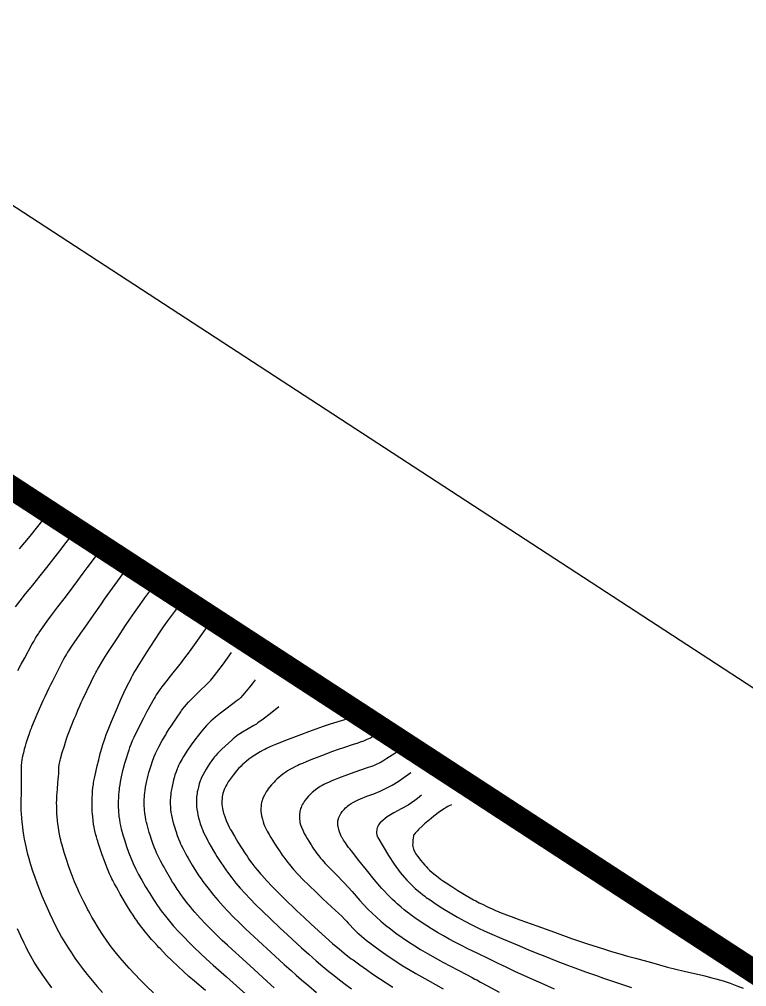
# Model space of a CAD drawing. Header units: millimetres. Extents: x 156921 to 159642, y 477538 to 479586.
# Drawn here: x 157592 to 157653.3, y 479294.3 to 479375.8 of the extents above; entities that cross this region are included whole.
import ezdxf
from ezdxf.enums import TextEntityAlignment as Align

# ---------------------------------------------------------------- set-up
doc = ezdxf.new("R2010")
doc.units = ezdxf.units.MM
doc.header["$MEASUREMENT"] = 0
doc.layers.add('99_가이드라인', color=83, linetype='Continuous', plot=False)
for name, color, linetype in [('CX-BORD-LIN1', 4, 'Continuous'), ('CX-BORD-LIN2', 3, 'Continuous'), ('CX-BORD-TEX3', 6, 'Continuous')]:
    doc.layers.add(name, color=color, linetype=linetype)
doc.layers.add('F0017111', color=94, linetype='Continuous', transparency=0.6)
doc.layers.add('F0017114', color=80, linetype='Continuous', transparency=0.6)
doc.styles.add('TB_TEXT', font='BAREUNDOTUMPRO1.TTF')
doc.styles.add('TB_WBTXT', font='BareunDotumPro3.ttf')

# ---------------------------------------------------------------- blocks, each defined once
blk = doc.blocks.new('한맥도곽')
at = {"layer": '99_가이드라인'}
blk.add_lwpolyline([(0, 594), (841, 594), (841, 0), (0, 0)], close=True, dxfattribs=at)
at = {"layer": 'CX-BORD-LIN1', "const_width": 2}
blk.add_lwpolyline([(821, 20), (25, 20), (25, 574), (821, 574)], close=True, dxfattribs=at)
at = {"layer": 'CX-BORD-LIN1', "style": 'TB_TEXT'}
for tag, height, p in [('TR_RDAT5', 3.5, (342.5, 53)), ('TR_DGN5', 3.5, (476.118, 53)), ('TR_CHK5', 3.5, (506.118, 53)), ('TR_APP5', 3.5, (536.118, 53)), ('TR_RNUM5', 3, (310.105, 52.637)), ('TR_RNUM4', 3, (310.105, 46.637)), ('TR_RDAT4', 3.5, (342.5, 47)), ('TR_DGN4', 3.5, (476.118, 47)), ('TR_CHK4', 3.5, (506.118, 47)), ('TR_APP4', 3.5, (536.118, 47)), ('TR_RDAT3', 3.5, (342.5, 41)), ('TR_DGN3', 3.5, (476.118, 41)), ('TR_CHK3', 3.5, (506.118, 41)), ('TR_APP3', 3.5, (536.118, 41)), ('TR_RNUM3', 3, (310.105, 40.637)), ('TR_RDAT2', 3.5, (342.5, 35)), ('TR_DGN2', 3.5, (476.118, 35)), ('TR_CHK2', 3.5, (506.118, 35)), ('TR_APP2', 3.5, (536.118, 35)), ('TR_RNUM2', 3, (310.105, 34.637)), ('TR_RDAT1', 3.5, (342.5, 29)), ('TR_DGN1', 3.5, (476.118, 29)), ('TR_CHK1', 3.5, (506.118, 29)), ('TR_APP1', 3.5, (536.118, 29)), ('TR_RNUM1', 3, (310.105, 28.637))]:
    blk.add_attdef(tag, text='', height=height, dxfattribs=at).set_placement(p, align=Align.MIDDLE_CENTER)
for tag, p in [('TR_RCON5', (367.303, 53)), ('TR_RCON4', (367.303, 47)), ('TR_RCON3', (367.303, 41)), ('TR_RCON2', (367.303, 35)), ('TR_RCON1', (367.303, 29))]:
    blk.add_attdef(tag, text='', height=3.5, dxfattribs=at).set_placement(p, align=Align.MIDDLE_LEFT)
at = {"layer": 'CX-BORD-LIN2', "style": 'TB_TEXT'}
for tag, p in [('TD_VERSION', (825.5, 68.015)), ('적용표준버전', (825.5, 35))]:
    blk.add_attdef(tag, text='', height=3, rotation=90, dxfattribs=at).set_placement(p, align=Align.MIDDLE_CENTER)
at = {"layer": 'CX-BORD-TEX3', "style": 'TB_TEXT'}
for tag, height, p in [('노선이정', 4.5, (170.034, 51.456)), ('설계공구', 4.5, (568, 51.361)), ('도 면 명', 4.5, (696, 43.192)), ('설 계 사', 4.5, (170, 42.588)), ('시공공구', 4.5, (568, 42.687)), ('시 공 사', 4.5, (170, 33.593)), ('도면축척', 4.5, (568.291, 33.513)), ('건설분야', 4.5, (170, 25.125)), ('건설단계', 4.5, (240, 25.125)), ('편철번호', 4.5, (696, 25.002)), ('도면번호', 4.5, (568.291, 24.791)), ('개정번호', 3, (310.082, 23.662)), ('날짜', 3, (342.5, 23.662)), ('내   용', 3, (420.5, 23.662)), ('작성자', 3, (478, 23.662)), ('검토자', 3, (508, 23.662)), ('확인자', 3, (538, 23.662))]:
    blk.add_attdef(tag, text='', height=height, dxfattribs=at).set_placement(p, align=Align.MIDDLE)
at = {"layer": 'CX-BORD-TEX3'}
for tag, height, style, p in [('TD_LNDST', 4.5, 'TB_TEXT', (240, 51.5)), ('TD_DSECT', 4.5, 'TB_TEXT', (600.5, 51.5)), ('TD_DDIST', 4.5, 'TB_TEXT', (649.5, 51.5)), ('TD_DNAME_TOP', 4.5, 'TB_TEXT', (766, 50.118)), ('TD_CSECT', 4.5, 'TB_TEXT', (600.5, 42.5)), ('TD_CDIST', 4.5, 'TB_TEXT', (649.5, 42.5)), ('TD_DNAME_MAIN', 6, 'TB_WBTXT', (766, 41.473)), ('TD_CCOMP', 4.5, 'TB_TEXT', (240, 33.593)), ('TD_SCAL', 4.5, 'TB_TEXT', (632, 33.748)), ('TD_DNAME_BOT', 4, 'TB_TEXT', (766, 33.174)), ('TD_FIELD', 4.5, 'TB_TEXT', (205, 25.125)), ('TD_CSTEP', 4.5, 'TB_TEXT', (275.744, 25.125)), ('TD_DWGCODE', 4.5, 'TB_TEXT', (632, 24.791)), ('TD_DWGNO', 4.5, 'TB_TEXT', (766, 25.002))]:
    blk.add_attdef(tag, text='', height=height, dxfattribs=dict(at, style=style)).set_placement(p, align=Align.MIDDLE_CENTER)
at = {"layer": 'CX-BORD-TEX3', "style": 'TB_TEXT'}
for tag, height, width, p in [('TD_DCOMP', 4.5, 0.85, (240, 42.588)), ('TD_CNAME', 5, 0.8, (90, 27.596))]:
    blk.add_attdef(tag, text='', height=height, dxfattribs=dict(at, width=width)).set_placement(p, align=Align.MIDDLE_CENTER)

msp = doc.modelspace()

# ---------------------------------------------------------------- linework, layer by layer
at = {"layer": 'F0017111', "transparency": 33554521, "flags": 128}
for points in [[(157596.749, 479332.789), (157596.33, 479332.232), (157595.908, 479331.686), (157595.364, 479330.99), (157594.262, 479329.579), (157593.72, 479328.893), (157593.086, 479328.117), (157592.479, 479327.374), (157592.016, 479326.788), (157591.629, 479326.27)], [(157591.869, 479320.923), (157592.153, 479321.435), (157592.449, 479321.981), (157593.051, 479323.094), (157593.203, 479323.365), (157593.357, 479323.628), (157593.493, 479323.852), (157593.592, 479324.008), (157593.671, 479324.129), (157593.993, 479324.606), (157594.319, 479325.066), (157594.713, 479325.593), (157595.237, 479326.271), (157595.756, 479326.939), (157596.133, 479327.438), (157596.919, 479328.51), (157597.355, 479329.104), (157597.706, 479329.569), (157598.412, 479330.499), (157599.017, 479331.311)], [(157601.284, 479329.835), (157600.495, 479328.765), (157599.58, 479327.528), (157599.149, 479326.934), (157598.816, 479326.455), (157598.21, 479325.571), (157597.518, 479324.575), (157597.15, 479324.049), (157596.783, 479323.535), (157596.435, 479323.04), (157596.125, 479322.567), (157596.053, 479322.451), (157595.962, 479322.3), (157595.835, 479322.077), (157595.69, 479321.812), (157595.545, 479321.533), (157594.745, 479319.966), (157594.618, 479319.717), (157594.475, 479319.429), (157594.299, 479319.066), (157594.122, 479318.689), (157593.975, 479318.36), (157593.471, 479317.209), (157593.238, 479316.674), (157593.024, 479316.151), (157592.973, 479316.021), (157592.908, 479315.848), (157592.815, 479315.587), (157592.706, 479315.271), (157592.596, 479314.932), (157592.54, 479314.757), (157592.477, 479314.548), (157592.4, 479314.272), (157592.324, 479313.973), (157592.262, 479313.693), (157592.235, 479313.559), (157592.206, 479313.391), (157592.177, 479313.16), (157592.152, 479312.896), (157592.14, 479312.636), (157592.135, 479312.111), (157592.145, 479311.574), (157592.153, 479311.042), (157592.14, 479310.531), (157592.124, 479310.011), (157592.119, 479309.452), (157592.119, 479309.307), (157592.124, 479309.116), (157592.139, 479308.831), (157592.165, 479308.489), (157592.2, 479308.126), (157592.22, 479307.939), (157592.248, 479307.71), (157592.291, 479307.398), (157592.345, 479307.049), (157592.404, 479306.709), (157592.528, 479306.086), (157592.591, 479305.81), (157592.653, 479305.556), (157592.787, 479305.067), (157592.935, 479304.569), (157593.103, 479304.049), (157593.291, 479303.496), (157593.489, 479302.944), (157593.683, 479302.426), (157593.883, 479301.924), (157594.096, 479301.418), (157594.323, 479300.911), (157594.56, 479300.408), (157595.042, 479299.412), (157595.287, 479298.926), (157595.545, 479298.458), (157595.815, 479298.001), (157596.094, 479297.552), (157596.379, 479297.114), (157596.665, 479296.689), (157596.971, 479296.256), (157597.316, 479295.793), (157597.699, 479295.303), (157598.118, 479294.791), (157598.554, 479294.28), (157598.986, 479293.796)], [(157603.308, 479293.752), (157602.741, 479294.29), (157602.19, 479294.837), (157601.682, 479295.36), (157601.245, 479295.826), (157600.845, 479296.274), (157600.448, 479296.74), (157600.071, 479297.202), (157599.733, 479297.638), (157599.4, 479298.097), (157599.036, 479298.632), (157598.659, 479299.217), (157598.286, 479299.825), (157598.109, 479300.127), (157597.946, 479300.412), (157597.813, 479300.651), (157597.728, 479300.812), (157597.665, 479300.934), (157597.414, 479301.429), (157597.164, 479301.938), (157597.037, 479302.205), (157596.908, 479302.491), (157596.641, 479303.12), (157596.384, 479303.769), (157596.157, 479304.384), (157595.952, 479304.984), (157595.761, 479305.586), (157595.671, 479305.889), (157595.588, 479306.194), (157595.519, 479306.464), (157595.473, 479306.658), (157595.439, 479306.814), (157595.374, 479307.122), (157595.319, 479307.423), (157595.276, 479307.68), (157595.251, 479307.86), (157595.234, 479308), (157595.203, 479308.284), (157595.177, 479308.574), (157595.158, 479308.831), (157595.148, 479309.019), (157595.141, 479309.171), (157595.133, 479309.473), (157595.131, 479309.769), (157595.135, 479310.025), (157595.142, 479310.205), (157595.151, 479310.347), (157595.191, 479310.906), (157595.245, 479311.451), (157595.272, 479311.717), (157595.292, 479311.979), (157595.306, 479312.206), (157595.313, 479312.365), (157595.315, 479312.491), (157595.328, 479312.742), (157595.357, 479312.991), (157595.392, 479313.208), (157595.426, 479313.362), (157595.46, 479313.484), (157595.607, 479314.002), (157595.781, 479314.58), (157595.875, 479314.877), (157595.97, 479315.159), (157596.053, 479315.396), (157596.114, 479315.557), (157596.162, 479315.68), (157596.62, 479316.841), (157596.763, 479317.192), (157596.928, 479317.577), (157597.086, 479317.936), (157597.212, 479318.211), (157597.321, 479318.445), (157598.038, 479319.972), (157598.178, 479320.258), (157598.314, 479320.526), (157598.433, 479320.747), (157598.516, 479320.893), (157598.581, 479321.003), (157599.119, 479321.901), (157599.395, 479322.349), (157599.671, 479322.777), (157600.286, 479323.704), (157600.948, 479324.709), (157601.294, 479325.229), (157601.688, 479325.797), (157602.119, 479326.402), (157602.578, 479327.032), (157603.488, 479328.275), (157603.549, 479328.36)], [(157607.881, 479324.703), (157606.993, 479323.46), (157606.3, 479322.5), (157605.83, 479321.856), (157605.693, 479321.672), (157605.631, 479321.59), (157605.505, 479321.434), (157604.711, 479320.446), (157604.337, 479319.972), (157603.994, 479319.528), (157603.831, 479319.306), (157603.671, 479319.069), (157603.533, 479318.852), (157603.436, 479318.688), (157603.36, 479318.552), (157602.742, 479317.446), (157602.443, 479316.893), (157602.168, 479316.353), (157601.639, 479315.268), (157601.51, 479314.985), (157601.385, 479314.687), (157601.28, 479314.416), (157601.208, 479314.214), (157601.153, 479314.047), (157600.951, 479313.417), (157600.875, 479313.164), (157600.827, 479312.995), (157600.793, 479312.867), (157600.662, 479312.35), (157600.544, 479311.816), (157600.492, 479311.544), (157600.446, 479311.27), (157600.411, 479311.029), (157600.39, 479310.855), (157600.376, 479310.716), (157600.351, 479310.44), (157600.334, 479310.17), (157600.323, 479309.939), (157600.32, 479309.777), (157600.32, 479309.65), (157600.325, 479309.396), (157600.337, 479309.138), (157600.353, 479308.911), (157600.369, 479308.747), (157600.385, 479308.615), (157600.421, 479308.352), (157600.466, 479308.089), (157600.512, 479307.86), (157600.55, 479307.697), (157600.584, 479307.567), (157600.723, 479307.058), (157600.87, 479306.569), (157601.027, 479306.09), (157601.201, 479305.609), (157601.389, 479305.129), (157601.593, 479304.653), (157601.812, 479304.186), (157602.043, 479303.734), (157602.31, 479303.253), (157602.633, 479302.697), (157602.974, 479302.13), (157603.295, 479301.614), (157603.453, 479301.371), (157603.616, 479301.131), (157603.761, 479300.922), (157603.868, 479300.775), (157603.955, 479300.658), (157604.3, 479300.209), (157604.637, 479299.793), (157604.995, 479299.379), (157605.403, 479298.931), (157605.844, 479298.466), (157606.301, 479297.998), (157606.764, 479297.537), (157607.225, 479297.094), (157607.734, 479296.624), (157608.339, 479296.082), (157609.453, 479295.099), (157610.295, 479294.347), (157611.08, 479293.632)], [(157613.471, 479294.187), (157612.887, 479294.717), (157611.767, 479295.742), (157610.798, 479296.624), (157609.935, 479297.399), (157609.535, 479297.762), (157609.092, 479298.176), (157608.633, 479298.618), (157608.181, 479299.068), (157607.722, 479299.54), (157607.241, 479300.051), (157606.788, 479300.552), (157606.59, 479300.781), (157606.411, 479300.996), (157606.082, 479301.408), (157605.768, 479301.815), (157605.692, 479301.915), (157605.593, 479302.051), (157605.452, 479302.254), (157605.286, 479302.501), (157605.115, 479302.766), (157605.028, 479302.903), (157604.912, 479303.091), (157604.737, 479303.381), (157604.3, 479304.133), (157604.183, 479304.338), (157604.053, 479304.573), (157603.895, 479304.868), (157603.739, 479305.172), (157603.613, 479305.433), (157603.559, 479305.553), (157603.489, 479305.715), (157603.39, 479305.961), (157603.275, 479306.261), (157603.159, 479306.584), (157603.1, 479306.752), (157603.03, 479306.963), (157602.939, 479307.259), (157602.841, 479307.599), (157602.751, 479307.941), (157602.707, 479308.112), (157602.662, 479308.318), (157602.611, 479308.593), (157602.566, 479308.895), (157602.537, 479309.18), (157602.527, 479309.319), (157602.519, 479309.492), (157602.516, 479309.735), (157602.521, 479310.012), (157602.536, 479310.29), (157602.546, 479310.428), (157602.562, 479310.598), (157602.589, 479310.83), (157602.627, 479311.09), (157602.671, 479311.343), (157602.694, 479311.467), (157602.727, 479311.623), (157602.777, 479311.839), (157602.839, 479312.086), (157602.906, 479312.333), (157603.059, 479312.838), (157603.239, 479313.371), (157603.287, 479313.508), (157603.354, 479313.679), (157603.46, 479313.92), (157603.592, 479314.196), (157603.738, 479314.473), (157604.038, 479315.008), (157604.324, 479315.503), (157604.393, 479315.622), (157604.485, 479315.773), (157604.62, 479315.986), (157604.782, 479316.232), (157604.953, 479316.482), (157605.289, 479316.971), (157605.595, 479317.43), (157605.668, 479317.542), (157605.764, 479317.677), (157605.907, 479317.859), (157606.079, 479318.062), (157606.26, 479318.256), (157606.647, 479318.646), (157607.06, 479319.055), (157607.93, 479319.903), (157608.069, 479320.037), (157608.127, 479320.103), (157608.246, 479320.248), (157608.637, 479320.746), (157609.189, 479321.478), (157609.871, 479322.417)], [(157611.862, 479320.131), (157611.615, 479319.797), (157611.385, 479319.497), (157610.975, 479318.992), (157610.802, 479318.794), (157610.662, 479318.64), (157610.561, 479318.535), (157610.507, 479318.485), (157610.355, 479318.373), (157609.408, 479317.664), (157608.957, 479317.32), (157608.527, 479316.984), (157608.322, 479316.815), (157608.127, 479316.639), (157607.964, 479316.481), (157607.852, 479316.365), (157607.767, 479316.269), (157607.43, 479315.88), (157607.099, 479315.478), (157606.781, 479315.068), (157606.48, 479314.654), (157606.173, 479314.202), (157605.837, 479313.678), (157605.672, 479313.403), (157605.526, 479313.135), (157605.411, 479312.906), (157605.339, 479312.748), (157605.29, 479312.624), (157605.195, 479312.373), (157605.107, 479312.112), (157605.036, 479311.879), (157604.988, 479311.707), (157604.953, 479311.566), (157604.888, 479311.287), (157604.833, 479311.014), (157604.792, 479310.78), (157604.768, 479310.615), (157604.753, 479310.486), (157604.727, 479310.229), (157604.713, 479309.973), (157604.708, 479309.75), (157604.71, 479309.591), (157604.717, 479309.464), (157604.735, 479309.211), (157604.766, 479308.957), (157604.801, 479308.734), (157604.833, 479308.574), (157604.864, 479308.446), (157604.93, 479308.184), (157605.008, 479307.908), (157605.083, 479307.658), (157605.143, 479307.471), (157605.196, 479307.317), (157605.303, 479307.015), (157605.412, 479306.727), (157605.511, 479306.485), (157605.582, 479306.321), (157605.641, 479306.194), (157605.765, 479305.937), (157605.901, 479305.67), (157606.03, 479305.43), (157606.129, 479305.253), (157606.213, 479305.107), (157606.562, 479304.518), (157606.934, 479303.917), (157607.122, 479303.626), (157607.303, 479303.357), (157607.455, 479303.137), (157607.56, 479302.993), (157607.64, 479302.887), (157607.981, 479302.451), (157608.358, 479301.991), (157608.76, 479301.523), (157609.173, 479301.058), (157609.599, 479300.597), (157610.04, 479300.143), (157610.518, 479299.67), (157611.06, 479299.155), (157612.142, 479298.148), (157613.177, 479297.194), (157614.326, 479296.139), (157614.889, 479295.627), (157615.332, 479295.233), (157615.788, 479294.84), (157616.393, 479294.332), (157617.042, 479293.798)], [(157613.852, 479317.845), (157613.122, 479317.262), (157612.529, 479316.805), (157612.105, 479316.493), (157611.975, 479316.402), (157611.911, 479316.36), (157611.756, 479316.273), (157610.803, 479315.729), (157610.576, 479315.587), (157610.35, 479315.427), (157610.154, 479315.273), (157610.014, 479315.153), (157609.903, 479315.05), (157609.069, 479314.284), (157608.878, 479314.104), (157608.696, 479313.918), (157608.544, 479313.751), (157608.44, 479313.627), (157608.36, 479313.526), (157608.202, 479313.317), (157608.044, 479313.095), (157607.907, 479312.892), (157607.81, 479312.739), (157607.733, 479312.612), (157607.587, 479312.358), (157607.456, 479312.106), (157607.351, 479311.886), (157607.286, 479311.731), (157607.24, 479311.606), (157607.153, 479311.354), (157607.079, 479311.093), (157607.023, 479310.858), (157606.991, 479310.685), (157606.969, 479310.543), (157606.935, 479310.264), (157606.918, 479309.993), (157606.914, 479309.762), (157606.921, 479309.602), (157606.933, 479309.477), (157606.962, 479309.229), (157607, 479308.981), (157607.039, 479308.765), (157607.071, 479308.612), (157607.101, 479308.49), (157607.165, 479308.246), (157607.239, 479308.004), (157607.31, 479307.792), (157607.366, 479307.642), (157607.415, 479307.523), (157607.523, 479307.272), (157607.652, 479307), (157607.779, 479306.746), (157607.882, 479306.553), (157607.972, 479306.389), (157608.156, 479306.06), (157608.348, 479305.731), (157608.521, 479305.442), (157608.649, 479305.235), (157608.754, 479305.069), (157608.96, 479304.747), (157609.16, 479304.447), (157609.33, 479304.198), (157609.448, 479304.033), (157609.539, 479303.909), (157609.9, 479303.434), (157610.251, 479303), (157610.615, 479302.576), (157611.017, 479302.128), (157611.447, 479301.667), (157611.899, 479301.202), (157612.454, 479300.656), (157613.192, 479299.953), (157613.955, 479299.234), (157614.587, 479298.645), (157615.764, 479297.561), (157616.379, 479297.005), (157617, 479296.46), (157617.579, 479295.966), (157618.067, 479295.564), (157618.515, 479295.208), (157618.974, 479294.854), (157619.459, 479294.489), (157619.988, 479294.1)], [(157622.745, 479315.859), (157622.467, 479315.704), (157622.022, 479315.459), (157621.758, 479315.317), (157621.582, 479315.226), (157621.296, 479315.096), (157620.995, 479314.973), (157620.731, 479314.875), (157620.514, 479314.802), (157620.048, 479314.65), (157619.398, 479314.436), (157618.869, 479314.257), (157618.383, 479314.083), (157617.46, 479313.733), (157616.57, 479313.388), (157616.176, 479313.229), (157615.845, 479313.09), (157615.607, 479312.987), (157615.453, 479312.916), (157615.263, 479312.823), (157615.013, 479312.692), (157614.782, 479312.56), (157614.6, 479312.448), (157614.465, 479312.359), (157614.289, 479312.234), (157614.061, 479312.061), (157613.854, 479311.891), (157613.695, 479311.75), (157613.58, 479311.639), (157613.434, 479311.488), (157613.248, 479311.283), (157613.085, 479311.088), (157612.964, 479310.93), (157612.879, 479310.809), (157612.809, 479310.701), (157612.742, 479310.591), (157612.653, 479310.422), (157612.552, 479310.207), (157612.495, 479310.068), (157612.474, 479310.009), (157612.462, 479309.971), (157612.442, 479309.894), (157612.411, 479309.771), (157612.385, 479309.647), (157612.362, 479309.457), (157612.352, 479309.332), (157612.349, 479309.214), (157612.35, 479309.059), (157612.354, 479308.992), (157612.36, 479308.95), (157612.374, 479308.864), (157612.412, 479308.661), (157612.473, 479308.397), (157612.543, 479308.157), (157612.608, 479307.97), (157612.664, 479307.835), (157612.753, 479307.648), (157612.893, 479307.375), (157613.051, 479307.088), (157613.197, 479306.836), (157613.323, 479306.628), (157613.498, 479306.349), (157613.718, 479306.002), (157613.909, 479305.709), (157614.05, 479305.497), (157614.147, 479305.358), (157614.271, 479305.186), (157614.443, 479304.956), (157614.612, 479304.74), (157614.752, 479304.567), (157614.862, 479304.437), (157615.107, 479304.159), (157615.491, 479303.736), (157615.9, 479303.312), (157616.41, 479302.805), (157617.004, 479302.229), (157617.572, 479301.688), (157618.317, 479300.994), (157618.92, 479300.435), (157619.161, 479300.203), (157619.387, 479299.976), (157619.568, 479299.787), (157619.704, 479299.639), (157619.883, 479299.444), (157620.114, 479299.201), (157620.321, 479298.992), (157620.48, 479298.84), (157620.594, 479298.738), (157620.839, 479298.529), (157621.234, 479298.206), (157621.645, 479297.886), (157622.104, 479297.543), (157622.616, 479297.173), (157623.162, 479296.79), (157623.718, 479296.416), (157624.251, 479296.072), (157624.788, 479295.746), (157625.417, 479295.384), (157626.429, 479294.816), (157627.709, 479294.103)], [(157624.087, 479314.208), (157622.974, 479313.501), (157622.623, 479313.276), (157622.502, 479313.203), (157622.311, 479313.101), (157622.062, 479312.982), (157621.852, 479312.895), (157621.686, 479312.837), (157621.314, 479312.715), (157620.735, 479312.521), (157620.182, 479312.327), (157619.647, 479312.131), (157618.886, 479311.836), (157618.484, 479311.676), (157618.271, 479311.59), (157618.038, 479311.487), (157617.822, 479311.383), (157617.651, 479311.296), (157617.525, 479311.227), (157617.36, 479311.128), (157617.145, 479310.99), (157616.949, 479310.85), (157616.796, 479310.731), (157616.685, 479310.635), (157616.542, 479310.502), (157616.361, 479310.319), (157616.202, 479310.14), (157616.083, 479309.992), (157616, 479309.876), (157615.931, 479309.771), (157615.867, 479309.663), (157615.787, 479309.494), (157615.74, 479309.382), (157615.701, 479309.274), (157615.656, 479309.13), (157615.641, 479309.068), (157615.634, 479309.028), (157615.623, 479308.945), (157615.608, 479308.814), (157615.599, 479308.683), (157615.601, 479308.488), (157615.608, 479308.363), (157615.621, 479308.247), (157615.643, 479308.095), (157615.657, 479308.031), (157615.668, 479307.992), (157615.694, 479307.914), (157615.765, 479307.721), (157615.879, 479307.451), (157616.009, 479307.18), (157616.131, 479306.952), (157616.238, 479306.77), (157616.386, 479306.529), (157616.575, 479306.229), (157616.742, 479305.972), (157616.867, 479305.786), (157616.955, 479305.662), (157617.069, 479305.507), (157617.229, 479305.299), (157617.387, 479305.104), (157617.519, 479304.948), (157617.622, 479304.83), (157617.772, 479304.666), (157617.993, 479304.432), (157618.395, 479304.024), (157618.689, 479303.735), (157619.378, 479303.02), (157620.041, 479302.282), (157620.7, 479301.539), (157621.376, 479300.813), (157622.091, 479300.125), (157622.469, 479299.788), (157622.859, 479299.461), (157623.275, 479299.135), (157623.734, 479298.796), (157624.253, 479298.43), (157624.806, 479298.053), (157625.319, 479297.719), (157625.81, 479297.418), (157626.387, 479297.082), (157627.052, 479296.706), (157627.703, 479296.344), (157628.326, 479296.006), (157628.996, 479295.655), (157629.697, 479295.291), (157630.175, 479295.04), (157630.395, 479294.921), (157630.543, 479294.838), (157630.876, 479294.651), (157631.457, 479294.334), (157632.432, 479293.82)], [(157637.117, 479294.068), (157635.99, 479294.557), (157635.131, 479294.931), (157634.511, 479295.208), (157633.824, 479295.527), (157633.078, 479295.886), (157632.306, 479296.264), (157631.576, 479296.617), (157630.642, 479297.06), (157629.79, 479297.465), (157629.252, 479297.735), (157628.714, 479298.018), (157628.214, 479298.289), (157627.746, 479298.552), (157627.253, 479298.839), (157626.736, 479299.151), (157626.247, 479299.456), (157625.791, 479299.755), (157625.323, 479300.08), (157625.017, 479300.299), (157624.875, 479300.405), (157624.683, 479300.554), (157624.44, 479300.749), (157624.178, 479300.966), (157623.979, 479301.135), (157623.836, 479301.26), (157623.659, 479301.42), (157623.456, 479301.611), (157623.259, 479301.805), (157622.554, 479302.542), (157621.887, 479303.315), (157621.246, 479304.108), (157620.615, 479304.91), (157619.981, 479305.71), (157619.841, 479305.884), (157619.742, 479306.013), (157619.618, 479306.183), (157619.471, 479306.394), (157619.325, 479306.618), (157619.221, 479306.784), (157619.179, 479306.853), (157619.159, 479306.889), (157619.13, 479306.947), (157619.068, 479307.089), (157618.98, 479307.32), (157618.919, 479307.51), (157618.885, 479307.642), (157618.855, 479307.775), (157618.837, 479307.859), (157618.831, 479307.9), (157618.828, 479307.964), (157618.829, 479308.055), (157618.837, 479308.164), (157618.848, 479308.238), (157618.87, 479308.343), (157618.918, 479308.521), (157618.967, 479308.636), (157619.023, 479308.749), (157619.061, 479308.819), (157619.081, 479308.853), (157619.116, 479308.905), (157619.206, 479309.024), (157619.278, 479309.112), (157619.36, 479309.204), (157619.492, 479309.34), (157619.588, 479309.426), (157619.688, 479309.508), (157619.804, 479309.596), (157619.963, 479309.703), (157620.169, 479309.825), (157620.395, 479309.942), (157620.543, 479310.009), (157620.759, 479310.101), (157621.288, 479310.314), (157621.862, 479310.529), (157622.395, 479310.747), (157622.915, 479310.993), (157623.422, 479311.266), (157623.915, 479311.564), (157624.391, 479311.887), (157624.985, 479312.31)], [(157625.884, 479310.412), (157625.544, 479310.142), (157625.319, 479309.96), (157624.76, 479309.576), (157624.166, 479309.25), (157623.565, 479308.934), (157622.986, 479308.582), (157622.465, 479308.148), (157622.414, 479308.096), (157622.346, 479308.013), (157622.293, 479307.942), (157622.26, 479307.889), (157622.242, 479307.853), (157622.212, 479307.777), (157622.166, 479307.655), (157622.131, 479307.534), (157622.119, 479307.46), (157622.111, 479307.355), (157622.107, 479307.253), (157622.11, 479307.182), (157622.125, 479307.079), (157622.143, 479306.995), (157622.162, 479306.937), (157622.179, 479306.902), (157622.22, 479306.831), (157622.658, 479306.077), (157623.106, 479305.328), (157623.579, 479304.596), (157624.095, 479303.894), (157624.668, 479303.237), (157624.874, 479303.022), (157625.074, 479302.824), (157625.237, 479302.669), (157625.364, 479302.555), (157625.535, 479302.406), (157625.766, 479302.212), (157625.985, 479302.035), (157626.163, 479301.898), (157626.298, 479301.798), (157626.611, 479301.578), (157627.136, 479301.223), (157627.699, 479300.862), (157628.295, 479300.5), (157628.914, 479300.141), (157629.538, 479299.798), (157630.141, 479299.482), (157630.683, 479299.214), (157631.165, 479298.989), (157631.631, 479298.783), (157632.658, 479298.345), (157633.954, 479297.794), (157634.865, 479297.411), (157635.616, 479297.102), (157636.289, 479296.832), (157637.25, 479296.458), (157638.198, 479296.093), (157638.818, 479295.86), (157639.73, 479295.528), (157640.635, 479295.205), (157641.229, 479295.001), (157641.817, 479294.804), (157642.409, 479294.603), (157643.005, 479294.399), (157643.593, 479294.204)], [(157594.728, 479294.176), (157594.3, 479294.765), (157593.901, 479295.338), (157593.552, 479295.857), (157593.24, 479296.349), (157592.951, 479296.843), (157592.812, 479297.096), (157592.674, 479297.361), (157592.554, 479297.603), (157592.468, 479297.782), (157592.4, 479297.931), (157592.123, 479298.53), (157591.836, 479299.137)]]:
    msp.add_lwpolyline(points, dxfattribs=at)
at = {"layer": 'F0017114', "transparency": 33554521, "flags": 128}
for points in [[(157594.478, 479334.267), (157594.247, 479333.966), (157593.527, 479333.055), (157592.859, 479332.224), (157592.421, 479331.691), (157591.979, 479331.172)], [(157607.674, 479293.948), (157606.75, 479294.738), (157606.284, 479295.144), (157605.821, 479295.561), (157605.352, 479295.995), (157604.87, 479296.455), (157604.377, 479296.94), (157603.876, 479297.451), (157603.75, 479297.582), (157603.594, 479297.749), (157603.377, 479297.986), (157603.132, 479298.262), (157602.89, 479298.544), (157602.77, 479298.686), (157602.623, 479298.865), (157602.423, 479299.117), (157602.2, 479299.408), (157601.985, 479299.701), (157601.879, 479299.848), (157601.75, 479300.032), (157601.577, 479300.293), (157601.385, 479300.592), (157601.202, 479300.893), (157600.497, 479302.081), (157600.41, 479302.227), (157600.306, 479302.408), (157600.166, 479302.66), (157600.012, 479302.947), (157599.865, 479303.232), (157599.794, 479303.375), (157599.71, 479303.55), (157599.599, 479303.794), (157599.479, 479304.069), (157599.369, 479304.341), (157599.165, 479304.873), (157598.976, 479305.39), (157598.799, 479305.898), (157598.632, 479306.404), (157598.592, 479306.53), (157598.544, 479306.688), (157598.482, 479306.908), (157598.416, 479307.159), (157598.355, 479307.409), (157598.326, 479307.534), (157598.293, 479307.703), (157598.25, 479307.962), (157598.206, 479308.279), (157598.168, 479308.622), (157598.15, 479308.8), (157598.134, 479309.024), (157598.122, 479309.34), (157598.118, 479309.702), (157598.126, 479310.067), (157598.134, 479310.25), (157598.146, 479310.466), (157598.167, 479310.746), (157598.196, 479311.045), (157598.23, 479311.316), (157598.248, 479311.445), (157598.274, 479311.607), (157598.315, 479311.833), (157598.366, 479312.093), (157598.422, 479312.352), (157598.545, 479312.874), (157598.675, 479313.401), (157598.814, 479313.929), (157598.962, 479314.459), (157599, 479314.592), (157599.051, 479314.757), (157599.127, 479314.988), (157599.22, 479315.252), (157599.319, 479315.515), (157599.532, 479316.052), (157599.761, 479316.609), (157600.262, 479317.796), (157600.528, 479318.413), (157600.802, 479319.025), (157601.084, 479319.619), (157601.372, 479320.184), (157601.445, 479320.321), (157601.54, 479320.493), (157601.677, 479320.732), (157601.84, 479321.006), (157602.009, 479321.279), (157602.718, 479322.395), (157603.442, 479323.533), (157603.798, 479324.083), (157604.15, 479324.6), (157604.497, 479325.088), (157604.837, 479325.549), (157605.171, 479325.996), (157605.498, 479326.445), (157605.815, 479326.884)], [(157620.656, 479317.219), (157620.627, 479317.207), (157620.495, 479317.155), (157620.227, 479317.053), (157619.953, 479316.954), (157619.71, 479316.871), (157619.532, 479316.814), (157619.388, 479316.77), (157618.203, 479316.399), (157617.592, 479316.198), (157616.978, 479315.984), (157616.37, 479315.76), (157615.773, 479315.532), (157614.637, 479315.091), (157613.571, 479314.673), (157613.312, 479314.567), (157613.055, 479314.453), (157612.833, 479314.349), (157612.675, 479314.271), (157612.549, 479314.206), (157612.3, 479314.071), (157612.055, 479313.926), (157611.842, 479313.793), (157611.692, 479313.692), (157611.573, 479313.608), (157611.339, 479313.435), (157611.112, 479313.253), (157610.917, 479313.088), (157610.782, 479312.965), (157610.677, 479312.864), (157610.472, 479312.657), (157610.276, 479312.442), (157610.112, 479312.249), (157610, 479312.107), (157609.915, 479311.99), (157609.751, 479311.756), (157609.6, 479311.521), (157609.476, 479311.315), (157609.395, 479311.168), (157609.336, 479311.05), (157609.279, 479310.93), (157609.229, 479310.804), (157609.149, 479310.538), (157609.097, 479310.291), (157609.082, 479310.199), (157609.076, 479310.142), (157609.067, 479309.944), (157609.064, 479309.784), (157609.07, 479309.622), (157609.11, 479309.292), (157609.139, 479309.135), (157609.17, 479308.998), (157609.197, 479308.891), (157609.217, 479308.827), (157609.299, 479308.608), (157609.432, 479308.271), (157609.565, 479307.962), (157609.682, 479307.71), (157609.766, 479307.546), (157609.834, 479307.426), (157610.116, 479306.943), (157610.418, 479306.457), (157611.03, 479305.498), (157611.183, 479305.263), (157611.341, 479305.03), (157611.482, 479304.829), (157611.586, 479304.687), (157611.671, 479304.574), (157611.845, 479304.348), (157612.028, 479304.12), (157612.194, 479303.92), (157612.317, 479303.777), (157612.419, 479303.661), (157612.841, 479303.196), (157613.289, 479302.721), (157613.765, 479302.235), (157614.273, 479301.733), (157615.391, 479300.662), (157615.99, 479300.098), (157616.602, 479299.532), (157617.803, 479298.433), (157618.385, 479297.914), (157618.966, 479297.423), (157619.544, 479296.959), (157619.796, 479296.764), (157619.975, 479296.629), (157620.118, 479296.524), (157620.686, 479296.111), (157621.246, 479295.714), (157621.8, 479295.329), (157622.353, 479294.952), (157622.905, 479294.589), (157623.46, 479294.245)], [(157628.424, 479309.603), (157628.174, 479309.495), (157628.097, 479309.454), (157627.964, 479309.375), (157627.789, 479309.262), (157627.584, 479309.122), (157627.473, 479309.045), (157627.336, 479308.945), (157627.145, 479308.801), (157626.927, 479308.631), (157626.71, 479308.455), (157626.152, 479307.989), (157625.964, 479307.814), (157625.65, 479307.506), (157625.555, 479307.412), (157625.458, 479307.311), (157625.355, 479307.198), (157625.27, 479307.096), (157625.227, 479307.027), (157625.213, 479306.995), (157625.209, 479306.978), (157625.203, 479306.941), (157625.187, 479306.813), (157625.169, 479306.621), (157625.154, 479306.375), (157625.144, 479306.203), (157625.147, 479306.153), (157625.16, 479306.072), (157625.183, 479305.968), (157625.217, 479305.85), (157625.318, 479305.606), (157625.386, 479305.489), (157625.465, 479305.375), (157625.55, 479305.263), (157625.659, 479305.124), (157625.814, 479304.932), (157625.994, 479304.715), (157626.178, 479304.502), (157626.272, 479304.396), (157626.395, 479304.266), (157626.578, 479304.089), (157626.798, 479303.892), (157627.031, 479303.701), (157627.151, 479303.606), (157627.3, 479303.493), (157627.505, 479303.342), (157627.737, 479303.176), (157627.966, 479303.019), (157628.443, 479302.705), (157628.964, 479302.372), (157629.527, 479302.029), (157630.128, 479301.686), (157630.283, 479301.6), (157630.48, 479301.494), (157630.759, 479301.35), (157631.082, 479301.189), (157631.41, 479301.032), (157631.576, 479300.954), (157631.784, 479300.859), (157632.079, 479300.731), (157632.418, 479300.587), (157632.761, 479300.448), (157633.457, 479300.178), (157634.167, 479299.915), (157635.623, 479299.393), (157637.092, 479298.862), (157638.526, 479298.346), (157639.221, 479298.106), (157639.898, 479297.882), (157641.244, 479297.456), (157641.921, 479297.248), (157642.598, 479297.047), (157643.271, 479296.854), (157643.933, 479296.673), (157645.272, 479296.308), (157646.644, 479295.926), (157647.337, 479295.741), (157648.034, 479295.573), (157649.399, 479295.267), (157649.565, 479295.231), (157649.771, 479295.184), (157650.056, 479295.114), (157650.378, 479295.032), (157650.695, 479294.945), (157651.315, 479294.76), (157651.914, 479294.561), (157652.485, 479294.353), (157653.02, 479294.142)]]:
    msp.add_lwpolyline(points, dxfattribs=at)

# ---------------------------------------------------------------- block references
at = {"rotation": 326.9270375787892}
msp.add_blockref('한맥도곽', (156920.788, 479088.004), dxfattribs=at)

doc.saveas('drawing.dxf')
